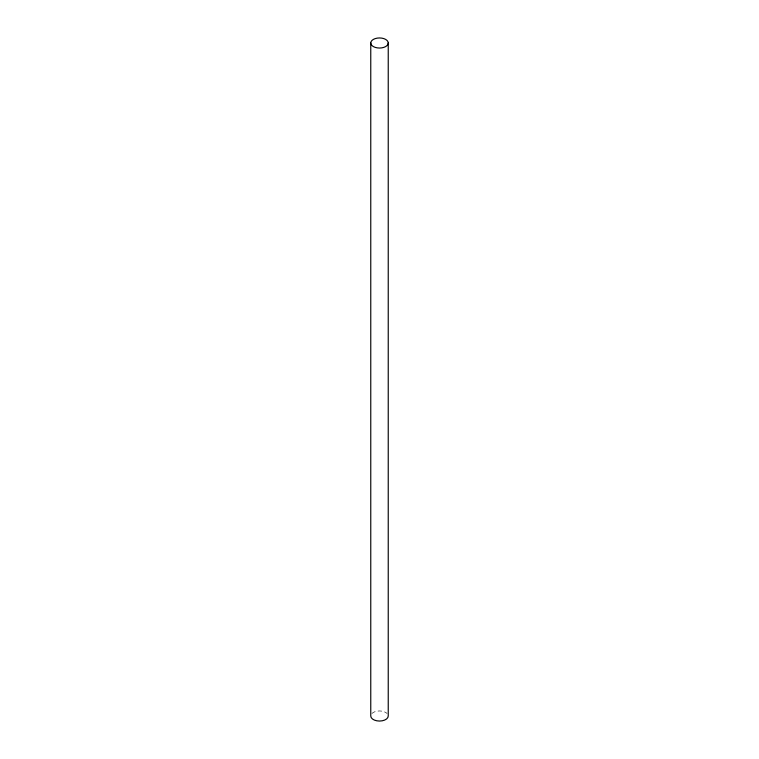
<?xml version="1.0" encoding="UTF-8"?>
<svg xmlns="http://www.w3.org/2000/svg" width="759" height="759" viewBox="0 0 759 759"><rect width="100%" height="100%" fill="white"/><g stroke="black" fill="none" stroke-linecap="round" stroke-linejoin="round"><path stroke-width="0.57" stroke-dasharray="3.79 2.85" d="M371.929 713.479A8.738 5.047 0 0 1 387.071 713.479"/><path stroke-width="1.14" d="M388.238 42.997A8.738 5.047 0 0 1 375.126 47.362A8.738 5.047 0 0 1 375.126 38.624A8.738 5.047 0 0 1 388.238 42.997L388.238 716.003A8.738 5.047 0 0 1 379.5 721.05A8.738 5.047 0 0 1 370.762 716.003L370.762 42.997"/></g></svg>
